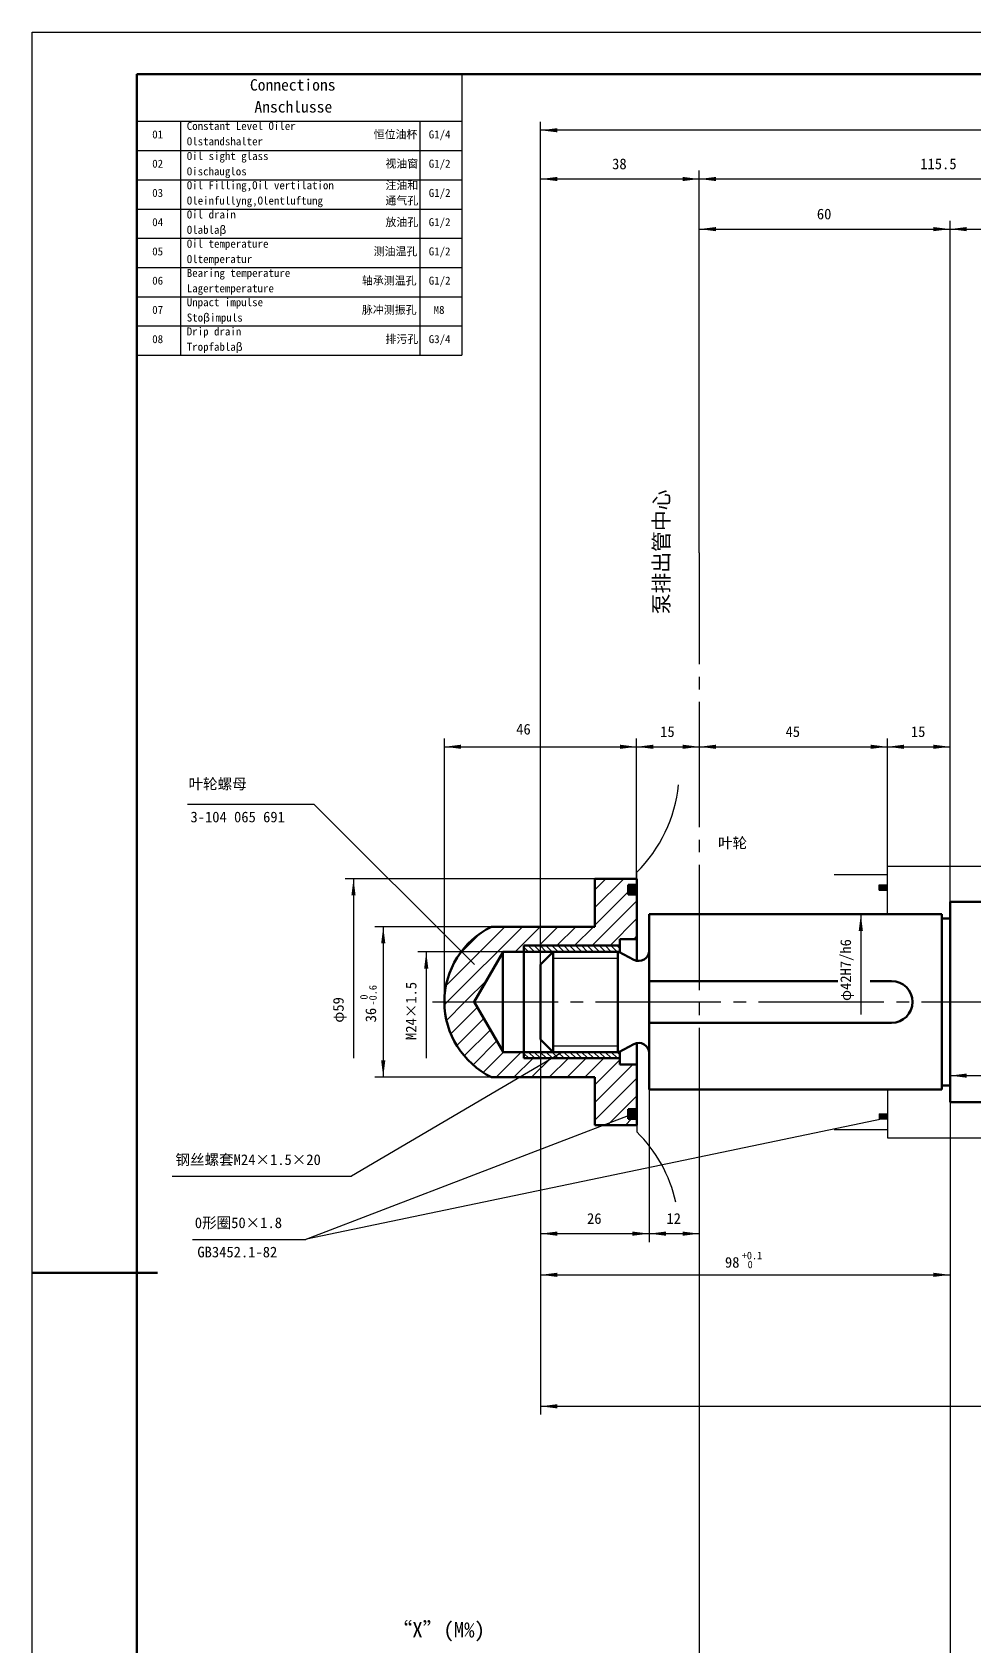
# Model space of a CAD drawing. Header units: millimetres. Extents: x -420 to 420, y -297 to 297.
# Drawn here: x -420.5 to -195, y -89.5 to 297 of the extents above; entities that cross this region are included whole.
import ezdxf

# ---------------------------------------------------------------- set-up
doc = ezdxf.new("R2010")
doc.units = ezdxf.units.MM
doc.linetypes.add('EB_DASHDOT', pattern=[39, 30, -3, 3, -3])
for name, color, linetype, lineweight in [('CAXA0', 7, 'Continuous', 70), ('CAXA3', 7, 'Continuous', 25), ('CAXA4', 3, 'Continuous', 25), ('CAXA5', 4, 'Continuous', 25)]:
    doc.layers.add(name, color=color, linetype=linetype, lineweight=lineweight)
doc.styles.add('UserTxtStyle1', font='')
doc.styles.add('标准', font='', dxfattribs={"width": 0.667})
doc.styles.get('UserTxtStyle1').set_extended_font_data('SimHei')
doc.styles.get('标准').set_extended_font_data('FangSong_GB2312')
doc.dimstyles.new('标准', dxfattribs={"dimtxt": 3.5, "dimasz": 4, "dimexe": 2, "dimexo": 0, "dimtad": 1, "dimdsep": 46, "dimtxsty": '标准', "dimcen": 0, "dimdle": 6, "dimaunit": 1, "dimazin": 2, "dimtfac": 1, "dimtdec": 3, "dimtmove": 0, "dimatfit": 3, "dimfxl": 0, "dimtolj": 1, "dimtzin": 0, "dimarcsym": 0})

# ---------------------------------------------------------------- blocks, each defined once
blk = doc.blocks.new('CAXBLOCK0', base_point=(410.5, -287))
at = {"layer": 'CAXA0', "linetype": 'Continuous', "lineweight": 25}
for p, q in [((-420.5, 297), (420.5, 297)), ((-420.5, -297), (-420.5, 297))]:
    blk.add_line(p, q, dxfattribs=at)
at = {"layer": 'CAXA0', "linetype": 'Continuous', "lineweight": 70}
for p, q in [((410.5, 287), (-395.5, 287)), ((-395.5, 287), (-395.5, -287)), ((-420.5, 0), (-390.5, 0))]:
    blk.add_line(p, q, dxfattribs=at)
blk = doc.blocks.new('CAXBLOCK26', base_point=(-308.58, 49.95))
at = {"layer": 'CAXA5', "color": 0, "linetype": 'Continuous', "lineweight": 25}
for p, q in [((-285.88, 87.48), (-278.97, 94.38)), ((-285.88, 91.72), (-283.22, 94.38)), ((-276.23, 92.88), (-275.88, 93.23)), ((-286.49, 78.38), (-275.88, 88.99)), ((-285.88, 83.23), (-277.88, 91.23)), ((-321.48, 68.84), (-307.44, 82.88)), ((-321.2, 64.88), (-303.2, 82.88)), ((-318.36, 76.21), (-313.21, 81.36)), ((-304.96, 76.88), (-298.96, 82.88)), ((-299.22, 78.38), (-294.72, 82.88)), ((-294.97, 78.38), (-290.47, 82.88)), ((-290.73, 78.38), (-286.23, 82.88)), ((-282.25, 78.38), (-275.88, 84.75)), ((-276.5, 79.88), (-275.88, 80.51)), ((-316.96, 64.88), (-311.67, 70.17)), ((-321.86, 64.22), (-321.2, 64.88)), ((-321.38, 60.46), (-316.96, 64.88)), ((-320.36, 57.24), (-313.99, 63.61)), ((-318.93, 54.43), (-312.44, 60.92)), ((-317.15, 51.96), (-310.88, 58.23)), ((-315.04, 49.82), (-309.33, 55.54)), ((-312.62, 48.01), (-307.75, 52.88)), ((-309.5, 46.88), (-303.5, 52.88)), ((-305.26, 46.88), (-300.76, 51.38)), ((-301.02, 46.88), (-296.52, 51.38)), ((-296.78, 46.88), (-292.28, 51.38)), ((-292.53, 46.88), (-288.03, 51.38)), ((-288.29, 46.88), (-283.79, 51.38)), ((-285.88, 45.05), (-279.88, 51.05)), ((-285.88, 40.81), (-276.8, 49.88)), ((-285.88, 36.57), (-275.88, 46.57)), ((-282.82, 35.38), (-275.88, 42.32)), ((-278.58, 35.38), (-277.08, 36.88))]:
    blk.add_line(p, q, dxfattribs=at)
blk = doc.blocks.new('CAXBLOCK27', base_point=(-291.29, 51.42))
at = {"layer": 'CAXA5', "color": 0, "linetype": 'Continuous', "lineweight": 25}
for p, q in [((-301.74, 76.88), (-302.88, 78.02)), ((-300.32, 76.88), (-301.82, 78.38)), ((-298.91, 76.88), (-300.41, 78.38)), ((-297.5, 76.88), (-299, 78.38)), ((-296.08, 76.88), (-297.58, 78.38)), ((-294.67, 76.88), (-296.17, 78.38)), ((-293.25, 76.88), (-294.75, 78.38)), ((-291.84, 76.88), (-293.34, 78.38)), ((-290.42, 76.88), (-291.92, 78.38)), ((-289.01, 76.88), (-290.51, 78.38)), ((-287.6, 76.88), (-289.1, 78.38)), ((-286.18, 76.88), (-287.68, 78.38)), ((-284.77, 76.88), (-286.27, 78.38)), ((-283.35, 76.88), (-284.85, 78.38)), ((-281.94, 76.88), (-283.44, 78.38)), ((-280.53, 76.88), (-282.03, 78.38)), ((-279.88, 77.64), (-280.61, 78.38)), ((-301.69, 51.38), (-302.88, 52.56)), ((-300.28, 51.38), (-301.78, 52.88)), ((-298.87, 51.38), (-300.37, 52.88)), ((-297.45, 51.38), (-298.95, 52.88)), ((-296.04, 51.38), (-297.54, 52.88)), ((-294.62, 51.38), (-296.12, 52.88)), ((-293.21, 51.38), (-294.71, 52.88)), ((-291.79, 51.38), (-293.29, 52.88)), ((-290.38, 51.38), (-291.88, 52.88)), ((-288.97, 51.38), (-290.47, 52.88)), ((-287.55, 51.38), (-289.05, 52.88)), ((-286.14, 51.38), (-287.64, 52.88)), ((-284.72, 51.38), (-286.22, 52.88)), ((-283.31, 51.38), (-284.81, 52.88)), ((-281.9, 51.38), (-283.4, 52.88)), ((-280.48, 51.38), (-281.98, 52.88)), ((-279.88, 52.19), (-280.57, 52.88))]:
    blk.add_line(p, q, dxfattribs=at)
blk = doc.blocks.new('*CAXBLOCK6465')
at = {"layer": 'CAXA4', "linetype": 'Continuous', "lineweight": 25}
for points in [[(-275.88, 125.96), (-271.88, 125.46), (-271.88, 126.46)], [(-260.88, 125.96), (-264.88, 125.46), (-264.88, 126.46)]]:
    blk.add_hatch(color=0, dxfattribs=at).paths.add_polyline_path(points, flags=0)
at = {"layer": 'CAXA4', "color": 0, "linetype": 'Continuous', "lineweight": 25}
for p, q in [((-275.88, 125.96), (-260.88, 125.96)), ((-260.88, 125.96), (-260.88, 123.96))]:
    blk.add_line(p, q, dxfattribs=at)
at = {"layer": 'CAXA4', "color": 0, "linetype": 'Continuous', "lineweight": 25, "insert": (-270.25, 130.86), "char_height": 2.5547, "attachment_point": 1, "style": 'UserTxtStyle1'}
blk.add_mtext('\\fSimHei;15', dxfattribs=at)
blk = doc.blocks.new('*CAXBLOCK6566')
at = {"layer": 'CAXA4', "linetype": 'Continuous', "lineweight": 25}
for points in [[(-260.88, 125.96), (-256.88, 125.46), (-256.88, 126.46)], [(-215.88, 125.96), (-219.88, 125.46), (-219.88, 126.46)]]:
    blk.add_hatch(color=0, dxfattribs=at).paths.add_polyline_path(points, flags=0)
at = {"layer": 'CAXA4', "color": 0, "linetype": 'Continuous', "lineweight": 25}
for p, q in [((-215.88, 97.38), (-215.88, 127.96)), ((-260.88, 125.96), (-215.88, 125.96))]:
    blk.add_line(p, q, dxfattribs=at)
at = {"layer": 'CAXA4', "color": 0, "linetype": 'Continuous', "lineweight": 25, "insert": (-240.25, 130.86), "char_height": 2.5547, "attachment_point": 1, "style": 'UserTxtStyle1'}
blk.add_mtext('\\fSimHei;45', dxfattribs=at)
blk = doc.blocks.new('*CAXBLOCK6667')
at = {"layer": 'CAXA4', "linetype": 'Continuous', "lineweight": 25}
for points in [[(-215.88, 125.96), (-211.88, 125.46), (-211.88, 126.46)], [(-200.88, 125.96), (-204.88, 125.46), (-204.88, 126.46)]]:
    blk.add_hatch(color=0, dxfattribs=at).paths.add_polyline_path(points, flags=0)
at = {"layer": 'CAXA4', "color": 0, "linetype": 'Continuous', "lineweight": 25}
for p, q in [((-200.88, 88.88), (-200.88, 127.96)), ((-215.88, 125.96), (-200.88, 125.96))]:
    blk.add_line(p, q, dxfattribs=at)
at = {"layer": 'CAXA4', "color": 0, "linetype": 'Continuous', "lineweight": 25, "insert": (-210.25, 130.86), "char_height": 2.5547, "attachment_point": 1, "style": 'UserTxtStyle1'}
blk.add_mtext('\\fSimHei;15', dxfattribs=at)
blk = doc.blocks.new('*CAXBLOCK6768')
at = {"layer": 'CAXA4', "linetype": 'Continuous', "lineweight": 25}
blk.add_hatch(color=0, dxfattribs=at).paths.add_polyline_path([(-222.24, 85.88), (-222.74, 81.88), (-221.74, 81.88)], flags=0)
at = {"layer": 'CAXA4', "color": 0, "linetype": 'Continuous', "lineweight": 25}
blk.add_line((-222.24, 85.88), (-222.24, 61.88), dxfattribs=at)
at = {"layer": 'CAXA4', "color": 0, "linetype": 'Continuous', "lineweight": 25, "insert": (-227.14, 65.11), "char_height": 2.5547, "attachment_point": 1, "rotation": 90, "style": 'UserTxtStyle1'}
blk.add_mtext('\\fSimHei;φ42H7/h6', dxfattribs=at)
blk = doc.blocks.new('*CAXBLOCK6869')
at = {"layer": 'CAXA4', "linetype": 'Continuous', "lineweight": 25}
blk.add_hatch(color=0, dxfattribs=at).paths.add_polyline_path([(-326.23, 76.88), (-326.73, 72.88), (-325.73, 72.88)], flags=0)
at = {"layer": 'CAXA4', "color": 0, "linetype": 'Continuous', "lineweight": 25}
for p, q in [((-307.88, 76.88), (-328.23, 76.88)), ((-326.23, 76.88), (-326.23, 51.38))]:
    blk.add_line(p, q, dxfattribs=at)
at = {"layer": 'CAXA4', "color": 0, "linetype": 'Continuous', "lineweight": 25, "insert": (-331.13, 55.77), "char_height": 2.5547, "attachment_point": 1, "rotation": 90, "style": 'UserTxtStyle1'}
blk.add_mtext('\\fSimHei;M24×1.5', dxfattribs=at)
blk = doc.blocks.new('*CAXBLOCK6970')
at = {"layer": 'CAXA4', "linetype": 'Continuous', "lineweight": 25}
blk.add_hatch(color=0, dxfattribs=at).paths.add_polyline_path([(-343.64, 94.38), (-344.14, 90.38), (-343.14, 90.38)], flags=0)
at = {"layer": 'CAXA4', "color": 0, "linetype": 'Continuous', "lineweight": 25}
for p, q in [((-285.88, 94.38), (-345.64, 94.38)), ((-343.64, 94.38), (-343.64, 51.38))]:
    blk.add_line(p, q, dxfattribs=at)
at = {"layer": 'CAXA4', "color": 0, "linetype": 'Continuous', "lineweight": 25, "insert": (-348.54, 59.91), "char_height": 2.5547, "attachment_point": 1, "rotation": 90, "style": 'UserTxtStyle1'}
blk.add_mtext('\\fSimHei;φ59', dxfattribs=at)
blk = doc.blocks.new('CAXBLOCK71')
at = {"color": 0, "attachment_point": 1, "rotation": 90, "style": 'UserTxtStyle1'}
for s, insert, char_height in [('\\fSimHei;0', (-342.06, 65.43), 1.806), ('\\fSimHei;-0.6', (-339.9, 64.01), 1.8065), ('\\fSimHei;36', (-340.78, 60), 2.5547)]:
    blk.add_mtext(s, dxfattribs=dict(at, insert=insert, char_height=char_height))
blk = doc.blocks.new('*CAXBLOCK7071')
at = {"layer": 'CAXA4', "linetype": 'Continuous', "lineweight": 25}
for points in [[(-336.52, 82.88), (-337.02, 78.88), (-336.02, 78.88)], [(-336.52, 46.88), (-337.02, 50.88), (-336.02, 50.88)]]:
    blk.add_hatch(color=0, dxfattribs=at).paths.add_polyline_path(points, flags=0)
at = {"layer": 'CAXA4', "color": 0, "linetype": 'Continuous', "lineweight": 25}
for p, q in [((-310.59, 82.88), (-338.52, 82.88)), ((-336.52, 82.88), (-336.52, 46.88)), ((-310.59, 46.88), (-338.52, 46.88))]:
    blk.add_line(p, q, dxfattribs=at)
blk.add_blockref('CAXBLOCK71', (0, 0), dxfattribs=at)
blk = doc.blocks.new('*CAXBLOCK7374')
at = {"layer": 'CAXA4', "linetype": 'Continuous', "lineweight": 25}
for points in [[(-298.88, 273.55), (-294.88, 274.05), (-294.88, 273.05)], [(364.12, 273.55), (360.12, 274.05), (360.12, 273.05)]]:
    blk.add_hatch(color=0, dxfattribs=at).paths.add_polyline_path(points, flags=0)
at = {"layer": 'CAXA4', "color": 0, "linetype": 'Continuous', "lineweight": 25}
for p, q in [((-298.88, 67.82), (-298.88, 275.55)), ((364.12, 75.38), (364.12, 275.55)), ((364.12, 273.55), (-298.88, 273.55))]:
    blk.add_line(p, q, dxfattribs=at)
at = {"layer": 'CAXA4', "color": 0, "linetype": 'Continuous', "lineweight": 25, "insert": (29.74, 278.45), "char_height": 2.5547, "attachment_point": 1, "style": 'UserTxtStyle1'}
blk.add_mtext('\\fSimHei;663', dxfattribs=at)
blk = doc.blocks.new('*CAXBLOCK7778')
at = {"layer": 'CAXA4', "linetype": 'Continuous', "lineweight": 25}
for points in [[(-260.88, 261.88), (-256.88, 261.38), (-256.88, 262.38)], [(-145.38, 261.88), (-149.38, 261.38), (-149.38, 262.38)]]:
    blk.add_hatch(color=0, dxfattribs=at).paths.add_polyline_path(points, flags=0)
at = {"layer": 'CAXA4', "color": 0, "linetype": 'Continuous', "lineweight": 25}
for p, q in [((-260.88, 172.4), (-260.88, 263.88)), ((-145.38, 209.88), (-145.38, 263.88)), ((-260.88, 261.88), (-145.38, 261.88))]:
    blk.add_line(p, q, dxfattribs=at)
at = {"layer": 'CAXA4', "color": 0, "linetype": 'Continuous', "lineweight": 25, "insert": (-208.01, 266.78), "char_height": 2.5547, "attachment_point": 1, "style": 'UserTxtStyle1'}
blk.add_mtext('\\fSimHei;115.5', dxfattribs=at)
blk = doc.blocks.new('*CAXBLOCK7879')
at = {"layer": 'CAXA4', "linetype": 'Continuous', "lineweight": 25}
for points in [[(-298.88, 261.88), (-294.88, 261.38), (-294.88, 262.38)], [(-260.88, 261.88), (-264.88, 261.38), (-264.88, 262.38)]]:
    blk.add_hatch(color=0, dxfattribs=at).paths.add_polyline_path(points, flags=0)
at = {"layer": 'CAXA4', "color": 0, "linetype": 'Continuous', "lineweight": 25}
for p, q in [((-298.88, 69.38), (-298.88, 263.88)), ((-260.88, 172.4), (-260.88, 263.88)), ((-298.88, 261.88), (-260.88, 261.88))]:
    blk.add_line(p, q, dxfattribs=at)
at = {"layer": 'CAXA4', "color": 0, "linetype": 'Continuous', "lineweight": 25, "insert": (-281.75, 266.78), "char_height": 2.5547, "attachment_point": 1, "style": 'UserTxtStyle1'}
blk.add_mtext('\\fSimHei;38', dxfattribs=at)
blk = doc.blocks.new('*CAXBLOCK8990')
at = {"layer": 'CAXA4', "linetype": 'Continuous', "lineweight": 25}
for points in [[(-200.88, 249.88), (-196.88, 249.38), (-196.88, 250.38)], [(-145.38, 249.88), (-149.38, 249.38), (-149.38, 250.38)]]:
    blk.add_hatch(color=0, dxfattribs=at).paths.add_polyline_path(points, flags=0)
at = {"layer": 'CAXA4', "color": 0, "linetype": 'Continuous', "lineweight": 25}
for p, q in [((-200.88, 79.88), (-200.88, 251.88)), ((-145.38, 204.09), (-145.38, 251.88)), ((-200.88, 249.88), (-145.38, 249.88))]:
    blk.add_line(p, q, dxfattribs=at)
at = {"layer": 'CAXA4', "color": 0, "linetype": 'Continuous', "lineweight": 25, "insert": (-177.01, 254.78), "char_height": 2.5547, "attachment_point": 1, "style": 'UserTxtStyle1'}
blk.add_mtext('\\fSimHei;55.5', dxfattribs=at)
blk = doc.blocks.new('*CAXBLOCK9091')
at = {"layer": 'CAXA4', "linetype": 'Continuous', "lineweight": 25}
for points in [[(-260.88, 249.88), (-256.88, 249.38), (-256.88, 250.38)], [(-200.88, 249.88), (-204.88, 249.38), (-204.88, 250.38)]]:
    blk.add_hatch(color=0, dxfattribs=at).paths.add_polyline_path(points, flags=0)
at = {"layer": 'CAXA4', "color": 0, "linetype": 'Continuous', "lineweight": 25}
for p, q in [((-260.88, 172.4), (-260.88, 251.88)), ((-200.88, 79.88), (-200.88, 251.88)), ((-260.88, 249.88), (-200.88, 249.88))]:
    blk.add_line(p, q, dxfattribs=at)
at = {"layer": 'CAXA4', "color": 0, "linetype": 'Continuous', "lineweight": 25, "insert": (-232.75, 254.78), "char_height": 2.5547, "attachment_point": 1, "style": 'UserTxtStyle1'}
blk.add_mtext('\\fSimHei;60', dxfattribs=at)
blk = doc.blocks.new('*CAXBLOCK132133')
at = {"layer": 'CAXA4', "linetype": 'Continuous', "lineweight": 25}
for points in [[(-298.88, 9.41), (-294.88, 8.91), (-294.88, 9.91)], [(-272.88, 9.41), (-276.88, 8.91), (-276.88, 9.91)]]:
    blk.add_hatch(color=0, dxfattribs=at).paths.add_polyline_path(points, flags=0)
at = {"layer": 'CAXA4', "color": 0, "linetype": 'Continuous', "lineweight": 25}
for p, q in [((-298.88, 60.38), (-298.88, 7.41)), ((-272.88, 43.88), (-272.88, 7.41)), ((-298.88, 9.41), (-272.88, 9.41))]:
    blk.add_line(p, q, dxfattribs=at)
at = {"layer": 'CAXA4', "color": 0, "linetype": 'Continuous', "lineweight": 25, "insert": (-287.75, 14.31), "char_height": 2.5547, "attachment_point": 1, "style": 'UserTxtStyle1'}
blk.add_mtext('\\fSimHei;26', dxfattribs=at)
blk = doc.blocks.new('*CAXBLOCK133134')
at = {"layer": 'CAXA4', "linetype": 'Continuous', "lineweight": 25}
for points in [[(-272.88, 9.41), (-268.88, 8.91), (-268.88, 9.91)], [(-260.88, 9.41), (-264.88, 8.91), (-264.88, 9.91)]]:
    blk.add_hatch(color=0, dxfattribs=at).paths.add_polyline_path(points, flags=0)
at = {"layer": 'CAXA4', "color": 0, "linetype": 'Continuous', "lineweight": 25}
for p, q in [((-260.88, 32.38), (-260.88, 7.41)), ((-272.88, 9.41), (-260.88, 9.41))]:
    blk.add_line(p, q, dxfattribs=at)
at = {"layer": 'CAXA4', "color": 0, "linetype": 'Continuous', "lineweight": 25, "insert": (-268.75, 14.31), "char_height": 2.5547, "attachment_point": 1, "style": 'UserTxtStyle1'}
blk.add_mtext('\\fSimHei;12', dxfattribs=at)
blk = doc.blocks.new('CAXBLOCK136')
at = {"color": 0, "attachment_point": 1, "style": 'UserTxtStyle1'}
for s, insert, char_height in [('\\fSimHei;+0.1', (-250.74, 5.09), 1.8065), ('\\fSimHei;98', (-254.75, 3.82), 2.5547), ('\\fSimHei;0', (-249.33, 2.94), 1.806)]:
    blk.add_mtext(s, dxfattribs=dict(at, insert=insert, char_height=char_height))
blk = doc.blocks.new('*CAXBLOCK135136')
at = {"layer": 'CAXA4', "linetype": 'Continuous', "lineweight": 25}
for points in [[(-298.88, -0.45), (-294.88, -0.95), (-294.88, 0.05)], [(-200.88, -0.45), (-204.88, -0.95), (-204.88, 0.05)]]:
    blk.add_hatch(color=0, dxfattribs=at).paths.add_polyline_path(points, flags=0)
at = {"layer": 'CAXA4', "color": 0, "linetype": 'Continuous', "lineweight": 25}
for p, q in [((-298.88, 60.38), (-298.88, -2.45)), ((-200.88, 40.88), (-200.88, -2.45)), ((-298.88, -0.45), (-200.88, -0.45))]:
    blk.add_line(p, q, dxfattribs=at)
blk.add_blockref('CAXBLOCK136', (0, 0), dxfattribs=at)
blk = doc.blocks.new('*CAXBLOCK144145')
at = {"layer": 'CAXA4', "linetype": 'Continuous', "lineweight": 25}
for points in [[(-200.88, 47.24), (-196.88, 46.74), (-196.88, 47.74)], [(-35.38, 47.24), (-39.38, 46.74), (-39.38, 47.74)]]:
    blk.add_hatch(color=0, dxfattribs=at).paths.add_polyline_path(points, flags=0)
at = {"layer": 'CAXA4', "color": 0, "linetype": 'Continuous', "lineweight": 25}
for p, q in [((-200.88, 52.88), (-200.88, 45.24)), ((-35.38, 51.14), (-35.38, 45.24)), ((-200.88, 47.24), (-35.38, 47.24))]:
    blk.add_line(p, q, dxfattribs=at)
at = {"layer": 'CAXA4', "color": 0, "linetype": 'Continuous', "lineweight": 25, "insert": (-123.01, 52.14), "char_height": 2.5547, "attachment_point": 1, "style": 'UserTxtStyle1'}
blk.add_mtext('\\fSimHei;165.5', dxfattribs=at)
blk = doc.blocks.new('*CAXBLOCK168169')
at = {"layer": 'CAXA4', "linetype": 'Continuous', "lineweight": 25}
for points in [[(-260.88, -157.5), (-256.88, -158), (-256.88, -157)], [(269.12, -157.5), (265.12, -158), (265.12, -157)]]:
    blk.add_hatch(color=0, dxfattribs=at).paths.add_polyline_path(points, flags=0)
at = {"layer": 'CAXA4', "color": 0, "linetype": 'Continuous', "lineweight": 25}
for p, q in [((-260.88, 32.38), (-260.88, -159.5)), ((269.12, -137.91), (269.12, -159.5)), ((-260.88, -157.5), (269.12, -157.5))]:
    blk.add_line(p, q, dxfattribs=at)
at = {"layer": 'CAXA4', "color": 0, "linetype": 'Continuous', "lineweight": 25, "insert": (1.24, -152.6), "char_height": 2.5547, "attachment_point": 1, "style": 'UserTxtStyle1'}
blk.add_mtext('\\fSimHei;530', dxfattribs=at)
blk = doc.blocks.new('CAXBLOCK170')
at = {"color": 0, "attachment_point": 1, "style": 'UserTxtStyle1'}
for s, insert, char_height in [('\\fSimHei;326.5', (-172.34, -24.6), 2.5547), ('\\fSimHei;+0.1', (-162.31, -23.33), 1.8065), ('\\fSimHei;0', (-160.89, -25.48), 1.806)]:
    blk.add_mtext(s, dxfattribs=dict(at, insert=insert, char_height=char_height))
blk = doc.blocks.new('*CAXBLOCK169170')
at = {"layer": 'CAXA4', "linetype": 'Continuous', "lineweight": 25}
for points in [[(-298.88, -31.92), (-294.88, -32.42), (-294.88, -31.42)], [(27.62, -31.92), (23.62, -32.42), (23.62, -31.42)]]:
    blk.add_hatch(color=0, dxfattribs=at).paths.add_polyline_path(points, flags=0)
at = {"layer": 'CAXA4', "color": 0, "linetype": 'Continuous', "lineweight": 25}
for p, q in [((-298.88, 60.38), (-298.88, -33.92)), ((27.62, 19.88), (27.62, -33.92)), ((-298.88, -31.92), (27.62, -31.92))]:
    blk.add_line(p, q, dxfattribs=at)
blk.add_blockref('CAXBLOCK170', (0, 0), dxfattribs=at)
blk = doc.blocks.new('CAXBLOCK176')
at = {"color": 0, "attachment_point": 1, "style": 'UserTxtStyle1'}
for s, insert, char_height in [('\\fSimHei;378', (-32.47, -105.83), 2.5547), ('\\fSimHei;-0.1', (-26.46, -106.71), 1.8065), ('\\fSimHei;0', (-25.04, -104.56), 1.806)]:
    blk.add_mtext(s, dxfattribs=dict(at, insert=insert, char_height=char_height))
blk = doc.blocks.new('*CAXBLOCK175176')
at = {"layer": 'CAXA4', "linetype": 'Continuous', "lineweight": 25}
for points in [[(-200.88, -110.68), (-196.88, -111.18), (-196.88, -110.18)], [(177.12, -110.68), (173.12, -111.18), (173.12, -110.18)]]:
    blk.add_hatch(color=0, dxfattribs=at).paths.add_polyline_path(points, flags=0)
at = {"layer": 'CAXA4', "color": 0, "linetype": 'Continuous', "lineweight": 25}
for p, q in [((-200.88, 40.88), (-200.88, -112.68)), ((177.12, 13.23), (177.12, -112.68)), ((-200.88, -110.68), (177.12, -110.68))]:
    blk.add_line(p, q, dxfattribs=at)
blk.add_blockref('CAXBLOCK176', (0, 0), dxfattribs=at)
blk = doc.blocks.new('*CAXBLOCK199200')
at = {"layer": 'CAXA4', "color": 0, "linetype": 'Continuous', "lineweight": 25}
for p in [(-383.39, 112.19), (-314.72, 73.88)]:
    blk.add_line(p, (-353.09, 112.19), dxfattribs=at)
at = {"layer": 'CAXA4', "color": 0, "linetype": 'Continuous', "lineweight": 25, "insert": (-382.65, 110.44), "char_height": 2.5547, "attachment_point": 1, "style": 'UserTxtStyle1'}
blk.add_mtext('\\fSimHei;3-104 065 691', dxfattribs=at)
blk = doc.blocks.new('*CAXBLOCK200201')
at = {"layer": 'CAXA4', "color": 0, "linetype": 'Continuous', "lineweight": 25}
for p in [(-294.01, 52.58), (-387.04, 23.15)]:
    blk.add_line(p, (-344.14, 23.15), dxfattribs=at)
at = {"layer": 'CAXA4', "color": 0, "linetype": 'Continuous', "lineweight": 25, "insert": (-386.25, 28.4), "char_height": 2.5547, "attachment_point": 1, "style": 'UserTxtStyle1'}
blk.add_mtext('\\fSimHei;钢丝螺套M24×1.5×20', dxfattribs=at)
blk = doc.blocks.new('*CAXBLOCK201202')
at = {"layer": 'CAXA4', "color": 0, "linetype": 'Continuous', "lineweight": 25}
for p in [(-276.88, 38.03), (-382.17, 8.04)]:
    blk.add_line(p, (-355.02, 8.04), dxfattribs=at)
at = {"layer": 'CAXA4', "color": 0, "linetype": 'Continuous', "lineweight": 25, "char_height": 2.5547, "attachment_point": 1, "style": 'UserTxtStyle1'}
for s, insert in [('\\fSimHei;0形圈50×1.8', (-381.62, 13.29)), ('\\fSimHei;GB3452.1-82', (-381, 6.29))]:
    blk.add_mtext(s, dxfattribs=dict(at, insert=insert))
blk = doc.blocks.new('*CAXBLOCK202203')
at = {"layer": 'CAXA4', "color": 0, "linetype": 'Continuous', "lineweight": 25}
blk.add_line((-216.88, 36.88), (-354.9, 8.08), dxfattribs=at)
blk = doc.blocks.new('*CAXBLOCK203204')
at = {"layer": 'CAXA4', "linetype": 'Continuous', "lineweight": 25}
for points in [[(-321.88, 125.96), (-317.88, 125.46), (-317.88, 126.46)], [(-275.88, 125.96), (-279.88, 125.46), (-279.88, 126.46)]]:
    blk.add_hatch(color=0, dxfattribs=at).paths.add_polyline_path(points, flags=0)
at = {"layer": 'CAXA4', "color": 0, "linetype": 'Continuous', "lineweight": 25}
for p, q in [((-321.88, 64.88), (-321.88, 127.96)), ((-275.88, 87.17), (-275.88, 127.96)), ((-321.88, 125.96), (-275.88, 125.96))]:
    blk.add_line(p, q, dxfattribs=at)
at = {"layer": 'CAXA4', "color": 0, "linetype": 'Continuous', "lineweight": 25, "insert": (-304.7, 131.45), "char_height": 2.5547, "attachment_point": 1, "style": 'UserTxtStyle1'}
blk.add_mtext('\\fSimHei;46', dxfattribs=at)
blk = doc.blocks.new('*CAXBLOCK206207')
at = {"layer": 'CAXA4', "linetype": 'Continuous', "lineweight": 25}
for points in [[(-260.88, -137.89), (-256.88, -138.39), (-256.88, -137.39)], [(14.12, -137.89), (10.12, -138.39), (10.12, -137.39)]]:
    blk.add_hatch(color=0, dxfattribs=at).paths.add_polyline_path(points, flags=0)
at = {"layer": 'CAXA4', "color": 0, "linetype": 'Continuous', "lineweight": 25}
for p, q in [((-260.88, 32.38), (-260.88, -139.89)), ((14.12, 14.48), (14.12, -139.89)), ((-260.88, -137.89), (14.12, -137.89))]:
    blk.add_line(p, q, dxfattribs=at)
at = {"layer": 'CAXA4', "color": 0, "linetype": 'Continuous', "lineweight": 25, "insert": (-126.26, -132.99), "char_height": 2.5547, "attachment_point": 1, "style": 'UserTxtStyle1'}
blk.add_mtext('\\fSimHei;275', dxfattribs=at)

msp = doc.modelspace()

# ---------------------------------------------------------------- hatches: boundary and pattern name
at = {"layer": 'CAXA0', "linetype": 'Continuous', "lineweight": 25}
for points in [[(-277.875, 90.579), (-275.875, 90.579), (-275.875, 92.879), (-277.875, 92.879)], [(-217.875, 91.629), (-215.875, 91.629), (-215.875, 92.879), (-217.875, 92.879)], [(-277.875, 36.879), (-275.875, 36.879), (-275.875, 39.179), (-277.875, 39.179)], [(-217.875, 38.129), (-215.875, 38.129), (-215.875, 36.879), (-217.875, 36.879)]]:
    msp.add_hatch(color=256, dxfattribs=at).paths.add_polyline_path(points, flags=0)

# ---------------------------------------------------------------- linework, layer by layer
at = {"layer": 'CAXA0', "linetype": 'EB_DASHDOT', "lineweight": 25}
for p, q in [((-260.875, 28.708), (-260.875, 172.397)), ((-324.696, 64.879), (385.902, 64.879))]:
    msp.add_line(p, q, dxfattribs=at)
at = {"layer": 'CAXA0'}
for p, q in [((-285.875, 94.379), (-275.875, 94.379)), ((-285.875, 82.879), (-285.875, 94.379)), ((-277.875, 92.879), (-275.875, 92.879)), ((-277.875, 90.579), (-277.875, 92.879)), ((-275.875, 74.729), (-275.875, 94.379)), ((-277.875, 90.579), (-275.875, 90.579)), ((-272.875, 64.879), (-272.875, 85.879)), ((-272.875, 85.879), (-202.875, 85.879)), ((-202.875, 64.879), (-202.875, 85.879)), ((-200.875, 64.879), (-200.875, 88.879)), ((-200.875, 88.879), (-36.125, 88.879)), ((-310.593, 82.879), (-285.875, 82.879)), ((-202.875, 84.879), (-200.875, 84.879)), ((-302.875, 64.879), (-302.875, 78.379)), ((-302.875, 78.379), (-279.875, 78.379)), ((-279.875, 76.74), (-279.875, 79.879)), ((-279.875, 79.879), (-275.875, 79.879)), ((-314.723, 64.879), (-307.806, 76.86)), ((-307.875, 76.879), (-280.136, 76.879)), ((-307.875, 64.879), (-307.875, 76.879)), ((-295.875, 76.879), (-298.875, 73.879)), ((-298.875, 64.879), (-298.875, 73.879)), ((-295.875, 64.879), (-295.875, 76.879)), ((-280.375, 64.879), (-280.375, 76.879)), ((-280.136, 76.879), (-276.549, 74.971)), ((-272.875, 69.879), (-227.697, 69.879)), ((-220.009, 69.879), (-214.875, 69.879)), ((-314.723, 64.879), (-307.806, 52.897)), ((-307.875, 64.879), (-307.875, 52.879)), ((-302.875, 64.879), (-302.875, 51.379)), ((-298.875, 64.879), (-298.875, 55.879)), ((-295.875, 64.879), (-295.875, 52.879)), ((-280.375, 64.879), (-280.375, 52.879)), ((-272.875, 64.879), (-272.875, 43.879)), ((-202.875, 64.879), (-202.875, 43.879)), ((-200.875, 64.879), (-200.875, 40.879)), ((-272.875, 59.879), (-214.875, 59.879)), ((-295.875, 52.879), (-298.875, 55.879)), ((-280.136, 52.879), (-276.549, 54.786)), ((-280.136, 52.879), (-276.549, 54.786)), ((-275.875, 55.028), (-275.875, 35.379)), ((-307.875, 52.879), (-280.136, 52.879)), ((-302.875, 51.379), (-279.875, 51.379)), ((-279.875, 53.017), (-279.875, 49.879)), ((-310.593, 46.879), (-285.875, 46.879)), ((-285.875, 46.879), (-285.875, 35.379)), ((-279.875, 49.879), (-275.875, 49.879)), ((-272.875, 43.879), (-202.875, 43.879)), ((-202.875, 44.879), (-200.875, 44.879)), ((-277.875, 39.179), (-275.875, 39.179)), ((-277.875, 39.179), (-277.875, 36.879)), ((-200.875, 40.879), (-36.125, 40.879)), ((-285.875, 35.379), (-275.875, 35.379)), ((-277.875, 36.879), (-275.875, 36.879))]:
    msp.add_line(p, q, dxfattribs=at)
for centre, radius, start, end in [((-301.875, 64.879), 20, 115.84193, 180), ((-275.375, 77.179), 2.5, 242.00001, 0), ((-214.875, 64.879), 5, 0, 89.99999), ((-301.875, 64.879), 20, 180, 244.15807), ((-214.875, 64.879), 5, 270.00001, 0), ((-275.375, 52.579), 2.5, 0, 117.99999)]:
    msp.add_arc(centre, radius, start, end, dxfattribs=at)
at = {"layer": 'CAXA3', "linetype": 'Continuous', "lineweight": 25}
for p, q in [((-395.5, 286.863), (-317.726, 286.863)), ((-317.726, 286.863), (-317.726, 286.803)), ((-317.726, 286.833), (-317.726, 219.694)), ((-395.583, 275.694), (-317.726, 275.694)), ((-385.039, 275.694), (-385.039, 219.694)), ((-327.726, 275.694), (-327.726, 219.694)), ((-395.583, 268.694), (-317.726, 268.694)), ((-395.583, 261.694), (-317.726, 261.694)), ((-395.5, 254.694), (-317.726, 254.694)), ((-395.5, 247.694), (-317.726, 247.694)), ((-395.5, 240.694), (-317.726, 240.694)), ((-395.5, 233.694), (-317.726, 233.694)), ((-395.5, 226.694), (-317.726, 226.694)), ((-395.5, 219.694), (-317.726, 219.694)), ((-215.875, 97.379), (-91.286, 97.379)), ((-215.875, 85.879), (-215.875, 97.379)), ((-228.613, 95.422), (-215.875, 95.422)), ((-217.875, 92.879), (-215.875, 92.879)), ((-217.875, 91.629), (-217.875, 92.879)), ((-217.875, 91.629), (-215.875, 91.629)), ((-215.875, 43.879), (-215.875, 32.379)), ((-217.875, 38.129), (-215.875, 38.129)), ((-217.875, 38.129), (-217.875, 36.879)), ((-217.875, 36.879), (-215.875, 36.879)), ((-228.613, 34.335), (-215.875, 34.335)), ((-215.875, 32.379), (-91.286, 32.379))]:
    msp.add_line(p, q, dxfattribs=at)
at = {"layer": 'CAXA3'}
for p, q in [((-275.875, 94.379), (-275.875, 95.937)), ((-295.875, 75.379), (-280.375, 75.379)), ((-295.875, 54.379), (-280.375, 54.379)), ((-275.875, 35.379), (-275.875, 33.82))]:
    msp.add_line(p, q, dxfattribs=at)
at = {"layer": 'CAXA3', "linetype": 'Continuous', "lineweight": 25}
for centre, start, end in [((-299.911, 120.35), 314.55486, 354.14141), ((-299.911, 9.408), 12.72826, 45.44514)]:
    msp.add_arc(centre, 34.259, start, end, dxfattribs=at)

# ---------------------------------------------------------------- block references
at = {"layer": 'CAXA0'}
msp.add_blockref('CAXBLOCK0', (410.5, -287), dxfattribs=at)
at = {"layer": 'CAXA4'}
for name in ['*CAXBLOCK199200', '*CAXBLOCK200201', '*CAXBLOCK201202', '*CAXBLOCK202203']:
    msp.add_blockref(name, (0, 0), dxfattribs=at)
at = {"layer": 'CAXA4', "linetype": 'Continuous', "lineweight": 25}
for name in ['*CAXBLOCK6970', '*CAXBLOCK6768', '*CAXBLOCK6869']:
    msp.add_blockref(name, (0, 0), dxfattribs=at)
at = {"layer": 'CAXA5'}
for name, p in [('CAXBLOCK26', (-308.581, 49.946)), ('CAXBLOCK27', (-291.292, 51.419))]:
    msp.add_blockref(name, p, dxfattribs=at)

# ---------------------------------------------------------------- texts
at = {"layer": 'CAXA4', "linetype": 'Continuous', "lineweight": 25, "attachment_point": 1, "style": 'UserTxtStyle1'}
for s, insert, char_height in [('\\fSimHei;Connections', (-368.421, 285.779), 2.73723), ('\\fSimHei;Anschlusse', (-367.346, 280.529), 2.73723), ('\\fSimHei;Constant Level Oiler', (-383.535, 275.533), 1.91606), ('\\fSimHei;01', (-391.805, 273.507), 1.91606), ('\\fSimHei;Olstandshalter', (-383.535, 271.858), 1.91606), ('\\fSimHei;恒位油杯', (-338.8, 273.507), 1.91606), ('\\fSimHei;G1/4', (-325.638, 273.507), 1.91606), ('\\fSimHei;Oil sight glass', (-383.535, 268.344), 1.91606), ('\\fSimHei;视油窗', (-335.984, 266.507), 1.91606), ('\\fSimHei;02', (-391.805, 266.507), 1.91606), ('\\fSimHei;Oischauglos', (-383.535, 264.669), 1.91606), ('\\fSimHei;G1/2', (-325.638, 266.507), 1.91606), ('\\fSimHei;03', (-391.805, 259.507), 1.91606), ('\\fSimHei;Oil Filling,Oil vertilation', (-383.535, 261.344), 1.91606), ('\\fSimHei;注油和', (-335.984, 261.344), 1.91606), ('\\fSimHei;G1/2', (-325.638, 259.507), 1.91606), ('\\fSimHei;Oleinfullyng,Olentluftung', (-383.535, 257.669), 1.91606), ('\\fSimHei;通气孔', (-335.984, 257.669), 1.91606), ('\\fSimHei;04', (-391.805, 252.507), 1.91606), ('\\fSimHei;Oil drain', (-383.535, 254.344), 1.91606), ('\\fSimHei;放油孔', (-335.984, 252.507), 1.91606), ('\\fSimHei;G1/2', (-325.638, 252.507), 1.91606), ('\\fSimHei;Olablaβ', (-383.535, 250.669), 1.91606), ('\\fSimHei;Oil temperature', (-383.535, 247.344), 1.91606), ('\\fSimHei;05', (-391.805, 245.507), 1.91606), ('\\fSimHei;Oltemperatur', (-383.535, 243.669), 1.91606), ('\\fSimHei;测油温孔', (-338.8, 245.507), 1.91606), ('\\fSimHei;G1/2', (-325.638, 245.507), 1.91606), ('\\fSimHei;Bearing temperature', (-383.535, 240.344), 1.91606), ('\\fSimHei;06', (-391.805, 238.507), 1.91606), ('\\fSimHei;Lagertemperature', (-383.535, 236.669), 1.91606), ('\\fSimHei;轴承测温孔', (-341.617, 238.507), 1.91606), ('\\fSimHei;G1/2', (-325.638, 238.507), 1.91606), ('\\fSimHei;Unpact impulse', (-383.535, 233.344), 1.91606), ('\\fSimHei;07', (-391.805, 231.507), 1.91606), ('\\fSimHei;Stoβimpuls', (-383.535, 229.669), 1.91606), ('\\fSimHei;脉冲测振孔', (-341.617, 231.507), 1.91606), ('\\fSimHei;M8', (-324.462, 231.507), 1.91606), ('\\fSimHei;08', (-391.805, 224.507), 1.91606), ('\\fSimHei;Drip drain', (-383.535, 226.344), 1.91606), ('\\fSimHei;排污孔', (-335.984, 224.507), 1.91606), ('\\fSimHei;G3/4', (-325.638, 224.507), 1.91606), ('\\fSimHei;Tropfablaβ', (-383.535, 222.669), 1.91606), ('\\fSimHei;叶轮螺母', (-383.122, 118.364), 2.55474), ('\\fSimHei;叶轮', (-256.395, 104.207), 2.55474), ('\\fSimHei;“X”(M%)', (-334.534, -83.593), 3.64964)]:
    msp.add_mtext(s, dxfattribs=dict(at, insert=insert, char_height=char_height))
at = {"layer": 'CAXA4', "linetype": 'Continuous', "lineweight": 25, "insert": (-271.801, 157.668), "char_height": 3.64964, "attachment_point": 1, "rotation": 90, "style": 'UserTxtStyle1'}
msp.add_mtext('\\fSimHei;泵排出管中心', dxfattribs=at)

# ---------------------------------------------------------------- dimensions: what is measured, and where the dimension line sits
at = {"layer": 'CAXA4', "linetype": 'Continuous', "lineweight": 25}
for base, p1, p2, text, picture, middle in [((41.125, 273.552), (364.125, 75.379), (-298.875, 67.823), '\\fFangSong_GB2312;663', '*CAXBLOCK7374', (32.625, 276.702)), ((-272.875, 261.879), (-298.875, 69.379), (-260.875, 172.397), '\\fFangSong_GB2312;38', '*CAXBLOCK7879', (-279.875, 265.029)), ((-173.166, 261.879), (-260.875, 172.397), (-145.375, 209.879), '\\fFangSong_GB2312;115.5', '*CAXBLOCK7778', (-203.125, 265.029)), ((-219.591, 249.879), (-260.875, 172.397), (-200.875, 79.879), '\\fFangSong_GB2312;60', '*CAXBLOCK9091', (-230.875, 253.029)), ((-154.175, 249.879), (-200.875, 79.879), (-145.375, 204.089), '\\fFangSong_GB2312;55.5', '*CAXBLOCK8990', (-173.125, 253.029)), ((-292.622, 125.958), (-321.875, 64.879), (-275.875, 87.174), '\\fFangSong_GB2312;46', '*CAXBLOCK203204', (-302.827, 129.704)), ((-260.875, 125.958), (-275.875, 87.174), (-260.875, 125.958), '\\fFangSong_GB2312;15', '*CAXBLOCK6465', (-268.375, 129.108)), ((-215.875, 125.958), (-260.875, 125.958), (-215.875, 97.379), '\\fFangSong_GB2312;45', '*CAXBLOCK6566', (-238.375, 129.108)), ((-200.875, 125.958), (-215.875, 97.379), (-200.875, 88.879), '\\fFangSong_GB2312;15', '*CAXBLOCK6667', (-208.375, 129.108)), ((-285.875, 9.408), (-298.875, 60.379), (-272.875, 43.879), '\\fFangSong_GB2312;26', '*CAXBLOCK132133', (-285.875, 12.558)), ((-244.499, -0.445), (-298.875, 60.379), (-200.875, 40.879), '\\fFangSong_GB2312;98\\S+0.1^ 0;', '*CAXBLOCK135136', (-249.875, 2.705)), ((-164.861, -31.918), (-298.875, 60.379), (27.625, 19.879), '\\fFangSong_GB2312;326.5\\S+0.1^ 0;', '*CAXBLOCK169170', (-164.448, -25.715)), ((-82.618, 47.243), (-200.875, 52.879), (-35.375, 51.136), '\\fFangSong_GB2312;165.5', '*CAXBLOCK144145', (-118.125, 50.393)), ((-260.875, 9.408), (-272.875, 43.879), (-260.875, 32.379), '\\fFangSong_GB2312;12', '*CAXBLOCK133134', (-266.875, 12.558)), ((-153.581, -110.685), (-200.875, 40.879), (177.125, 13.232), '\\fFangSong_GB2312;378\\S0^ -0.1;', '*CAXBLOCK175176', (-26.591, -106.945)), ((12.125, -157.499), (-260.875, 32.379), (269.125, -137.914), '\\fFangSong_GB2312;530', '*CAXBLOCK168169', (4.125, -154.349)), ((8.788, -137.892), (-260.875, 32.379), (14.125, 14.477), '\\fFangSong_GB2312;275', '*CAXBLOCK206207', (-123.375, -134.742))]:
    dim = msp.add_linear_dim(base=base, p1=p1, p2=p2, text=text, dimstyle='标准', dxfattribs=at)
    dim.commit()
    dim.dimension.update_dxf_attribs({"geometry": picture, "text_midpoint": middle})
dim = msp.add_linear_dim(base=(-336.518, 62.004), p1=(-310.593, 82.879), p2=(-310.593, 46.879), angle=90, text='\\fFangSong_GB2312;36\\S0^ -0.6;', dimstyle='标准', dxfattribs=at)
dim.commit()
dim.dimension.update_dxf_attribs({"geometry": '*CAXBLOCK7071', "text_midpoint": (-339.668, 64.879)})

doc.saveas('drawing.dxf')
